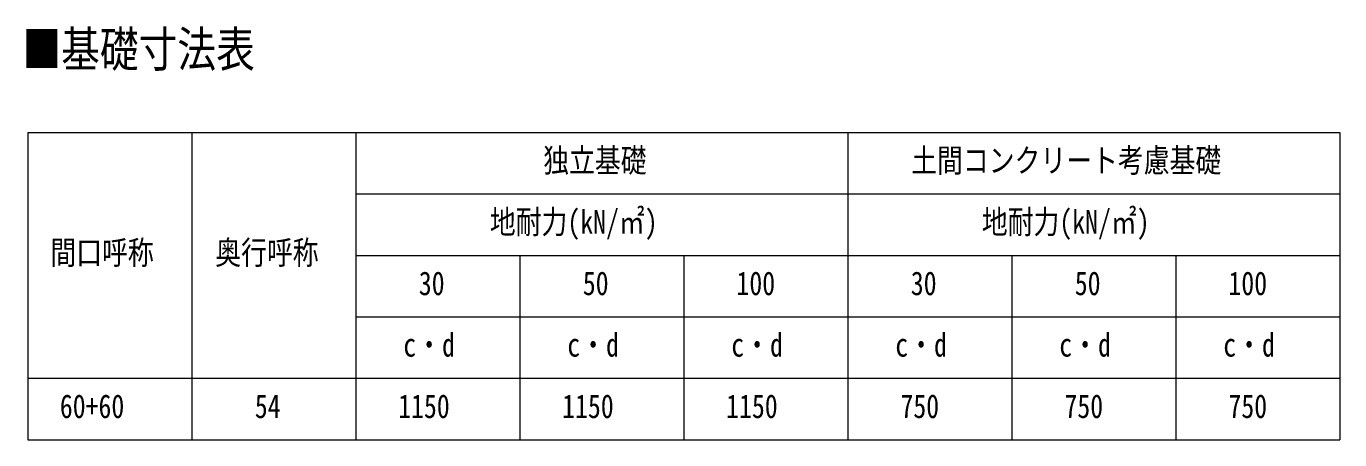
# Model space of a CAD drawing. Units: millimetres, scale not verified. Extents: x -14718 to 14718, y -10395 to 10395.
# Drawn here: x 2615 to 9023, y -2566 to -548 of the extents above; entities that cross this region are included whole.
import ezdxf
from ezdxf.enums import TextEntityAlignment as Align

# ---------------------------------------------------------------- set-up
doc = ezdxf.new("R2010")
doc.units = ezdxf.units.MM
doc.header["$LTSCALE"] = 50
doc.layers.add('0-1_TABLE1', color=7, linetype='Continuous', lineweight=18)
doc.layers.add('0-2_USER1', color=3, linetype='Continuous')
doc.styles.add('ＭＳ ゴシック', font='')
doc.styles.get('ＭＳ ゴシック').set_extended_font_data('MS Gothic')

msp = doc.modelspace()

# ---------------------------------------------------------------- linework, layer by layer
at = {"layer": '0-1_TABLE1'}
for p, q in [((2622.59, -1066.37), (9022.59, -1066.37)), ((3422.59, -1066.37), (3422.59, -2566.37)), ((4222.59, -1066.37), (4222.59, -2566.37)), ((6622.59, -1066.37), (6622.59, -2566.37)), ((4222.59, -1366.37), (9022.59, -1366.37)), ((4222.59, -1666.37), (9022.59, -1666.37)), ((5022.59, -1666.37), (5022.59, -2566.37)), ((5822.59, -1666.37), (5822.59, -2566.37)), ((7422.59, -1666.37), (7422.59, -2566.37)), ((8222.59, -1666.37), (8222.59, -2566.37)), ((4222.59, -1966.37), (9022.59, -1966.37))]:
    msp.add_line(p, q, dxfattribs=at)
for points in [[(2622.59, -1066.37), (2622.59, -2266.37), (2622.59, -2566.37)], [(9022.59, -1066.37), (9022.59, -1666.37), (9022.59, -2566.37)], [(2622.59, -2266.37), (3422.59, -2266.37), (9022.59, -2266.37)], [(2622.59, -2566.37), (3422.59, -2566.37), (9022.59, -2566.37)]]:
    msp.add_lwpolyline(points, dxfattribs=at)

# ---------------------------------------------------------------- texts
at = {"layer": '0-1_TABLE1', "style": 'ＭＳ ゴシック', "width": 0.8}
for s, p in [('独立基礎', (5136.99, -1295.12)), ('土間コンクリート考慮基礎', (6932.19, -1295.12)), ('地耐力(kN/㎡)', (4876.59, -1595.12)), ('地耐力(kN/㎡)', (7276.59, -1595.12)), ('間口呼称', (2732.79, -1745.12)), ('奥行呼称', (3536.99, -1745.12)), ('30', (4530.19, -1895.12)), ('50', (5330.19, -1895.12)), ('100', (6079.79, -1895.12)), ('30', (6930.19, -1895.12)), ('50', (7730.19, -1895.12)), ('100', (8479.79, -1895.12)), ('c・d', (4454.59, -2195.12)), ('c・d', (5254.59, -2195.12)), ('c・d', (6054.59, -2195.12)), ('c・d', (6854.59, -2195.12)), ('c・d', (7654.59, -2195.12)), ('c・d', (8454.59, -2195.12)), ('60+60', (2778.99, -2495.12)), ('54', (3730.19, -2495.12)), ('1150', (4429.39, -2495.12)), ('1150', (5229.39, -2495.12)), ('1150', (6029.39, -2495.12)), ('750', (6879.79, -2495.12)), ('750', (7679.79, -2495.12)), ('750', (8479.79, -2495.12))]:
    msp.add_text(s, height=115.5, dxfattribs=at).set_placement(p, align=Align.BOTTOM_LEFT)
at = {"layer": '0-2_USER1', "style": 'ＭＳ ゴシック', "width": 0.8}
msp.add_text('■基礎寸法表', height=173.2, dxfattribs=at).set_placement((2596.29, -798.3), align=Align.BOTTOM_LEFT)

doc.saveas('drawing.dxf')
